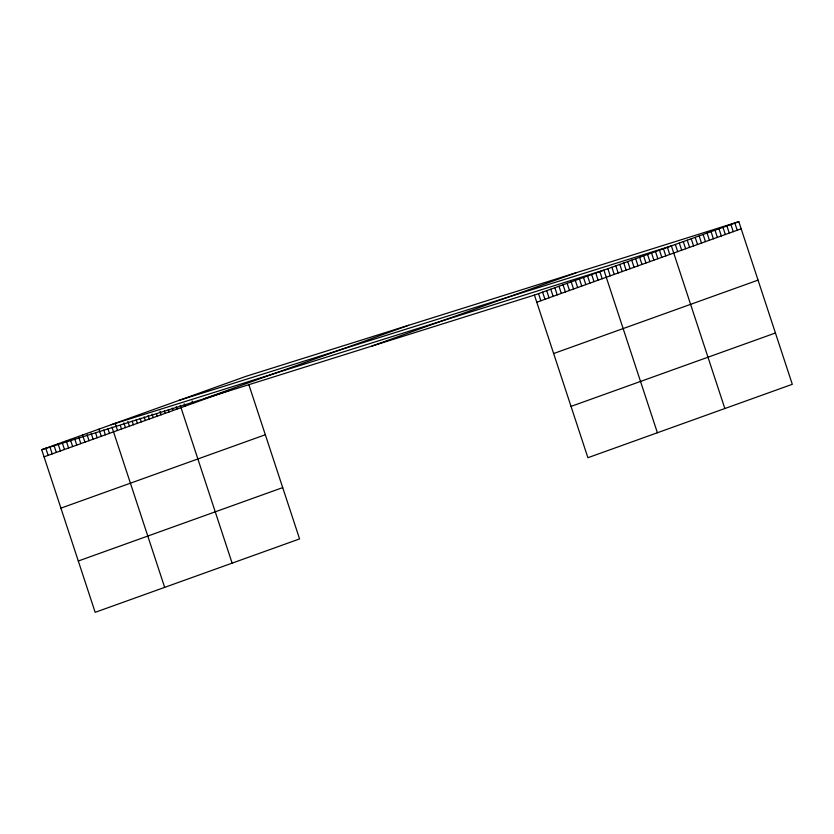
<?xml version="1.0" encoding="UTF-8"?>
<svg xmlns="http://www.w3.org/2000/svg" width="834" height="834" viewBox="0 0 834 834"><rect width="100%" height="100%" fill="white"/><g stroke="black" fill="none" stroke-linecap="round" stroke-linejoin="round"><path stroke-width="1.25" d="M248.803 384.495L299.573 538.92L95.17 612.323L41.7 449.693L246.103 376.29L738.83 221.677L792.3 384.307L587.897 457.71L534.427 295.08L738.83 221.677M204.299 398.673L408.702 325.27M44.046 456.834L220.676 393.408M221.667 393.043L230.601 389.843M371.828 346.1L576.231 272.708M536.773 302.221L741.176 228.818M60.913 508.146L265.327 434.743M553.64 353.533L758.043 280.13M78.302 561.011L282.705 487.609M571.029 406.398L775.432 332.995M178.653 400.518L671.38 245.905L724.85 408.524M111.193 424.735L603.92 270.122L657.39 432.752M41.7 449.693L534.427 295.08M734.869 223.105L737.214 230.247M730.897 224.534L733.242 231.664M726.925 225.951L729.27 233.093M722.963 227.38L725.309 234.521M718.991 228.808L721.337 235.939M715.019 230.226L717.376 237.367M711.058 231.654L713.404 238.795M707.086 233.082L709.432 240.213M703.125 234.5L705.47 241.641M699.153 235.928L701.498 243.069M695.181 237.356L697.537 244.487M691.219 238.774L693.565 245.915M687.247 240.202L689.593 247.344M683.286 241.631L685.631 248.761M679.314 243.059L681.659 250.19M675.342 244.477L677.688 251.618M667.409 247.333L669.754 254.464M663.447 248.751L665.793 255.892M659.475 250.179L661.821 257.32M655.503 251.607L657.849 258.738M651.542 253.025L653.887 260.166M647.57 254.453L649.915 261.595M643.608 255.882L645.954 263.012M639.636 257.299L641.982 264.441M635.664 258.728L638.01 265.869M631.703 260.156L634.048 267.287M627.731 261.574L630.077 268.715M623.759 263.002L626.115 270.143M619.798 264.43L622.143 271.561M615.826 265.848L618.171 272.989M611.864 267.276L614.21 274.417M607.892 268.704L610.238 275.835M599.834 271.592L602.179 278.733M595.747 273.062L598.093 280.203M591.66 274.532L594.006 281.663M587.574 276.002L589.919 283.133M583.487 277.461L585.833 284.603M579.401 278.931L581.746 286.072M575.304 280.401L577.649 287.542M571.217 281.871L573.563 289.012M567.13 283.341L569.476 290.472M563.044 284.811L565.389 291.942M558.957 286.271L561.303 293.412M554.871 287.74L557.216 294.882M550.784 289.21L553.13 296.351M546.687 290.68L549.033 297.811M542.6 292.15L544.946 299.281M538.514 293.61L540.859 300.751M192.122 400.998L192.904 403.375M184.178 403.854L184.971 406.231M180.217 405.272L232.123 563.138M176.245 406.7L177.027 409.077M172.284 408.128L173.065 410.505M168.312 409.546L169.093 411.923M164.34 410.974L165.122 413.351M159.982 411.204L161.16 414.779M156.406 413.82L157.188 416.197M152.049 414.06L153.227 417.625M148.077 415.478L149.255 419.054M144.115 416.906L145.283 420.472M140.143 418.334L141.321 421.9M136.182 419.763L137.349 423.328M132.21 421.18L133.388 424.756M127.852 421.42L129.416 426.174M123.88 422.838L125.444 427.602M120.305 425.455L121.483 429.03M115.165 423.318L117.511 430.448M111.975 427.112L164.663 587.365M107.888 428.582L109.452 433.346M103.802 430.052L105.365 434.816M98.933 429.145L101.279 436.276M95.629 432.992L97.192 437.746M91.146 433.263L93.106 439.216M87.059 434.733L89.019 440.686M82.576 435.014L84.932 442.156M78.49 436.484L80.835 443.615M74.799 439.143L76.749 445.085M70.317 439.414L72.662 446.555M66.23 440.884L68.576 448.025M62.143 442.354L64.489 449.495M58.057 443.824L60.402 450.965M53.96 445.293L56.316 452.424M49.873 446.763L52.219 453.894M45.787 448.223L48.132 455.364"/></g></svg>
